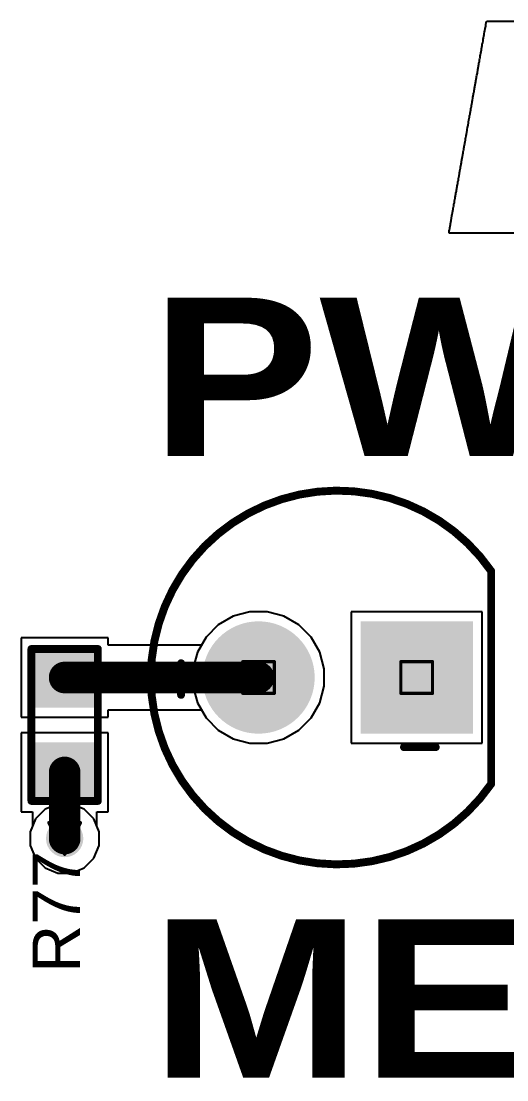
# Model space of a CAD drawing. Header units: inches. Extents: x 0 to 5359, y 0 to 5098.
# Drawn here: x 13.02 to 20.82, y 12.94 to 29.94 of the extents above; entities that cross this region are included whole.
import ezdxf

# ---------------------------------------------------------------- set-up
doc = ezdxf.new("R2010")
doc.units = ezdxf.units.IN
for name, color, linetype in [('Bottom Layer', 5, 'Continuous'), ('Bottom Solder', 6, 'Continuous'), ('Drill Drawing', 1, 'Continuous'), ('Layer 1', 16, 'Continuous'), ('Layer 2', 76, 'Continuous'), ('Multi-Layer', 9, 'Continuous'), ('Pad Holes', 156, 'Continuous'), ('Top Layer', 1, 'Continuous'), ('Top Overlay', 2, 'Continuous'), ('Top Paste', 8, 'Continuous'), ('Top Solder', 216, 'Continuous'), ('Via Holes', 16, 'Continuous')]:
    doc.layers.add(name, color=color, linetype=linetype)
doc.styles.add('Arial', font='', dxfattribs={"height": 0.2})
doc.styles.add('Arial Black_Bold', font='', dxfattribs={"height": 0.2})
doc.styles.get('Arial').set_extended_font_data('Arial')
doc.styles.get('Arial Black_Bold').set_extended_font_data('Arial Black', bold=True)

# ---------------------------------------------------------------- blocks, each defined once
blk = doc.blocks.new('R___0603_98')
at = {"layer": 'Top Layer'}
for points in [[(-0.381, 0.4445), (-0.381, -0.4445), (-1.143, -0.4445), (-1.143, 0.4445)], [(1.143, 0.4445), (1.143, -0.4445), (0.381, -0.4445), (0.381, 0.4445)]]:
    blk.add_hatch(color=1, dxfattribs=at).paths.add_polyline_path(points)
at = {"layer": 'Top Paste'}
for points in [[(-0.381, 0.4445), (-0.381, -0.4445), (-1.143, -0.4445), (-1.143, 0.4445)], [(1.143, 0.4445), (1.143, -0.4445), (0.381, -0.4445), (0.381, 0.4445)]]:
    blk.add_hatch(color=8, dxfattribs=at).paths.add_polyline_path(points)
at = {"layer": 'Top Solder'}
for points in [[(-0.2794, 0.5461), (-0.2794, -0.5461), (-1.2446, -0.5461), (-1.2446, 0.5461)], [(1.2446, 0.5461), (1.2446, -0.5461), (0.2794, -0.5461), (0.2794, 0.5461)]]:
    blk.add_hatch(color=216, dxfattribs=at).paths.add_polyline_path(points)
at = {"layer": 'Top Overlay'}
for points in [[(1.2192, 0.5334, 0.127, 0.127, 0), (-1.2192, 0.5334, 0.127, 0.127, 0)], [(-1.2192, -0.5334, 0.127, 0.127, 0), (-1.2192, 0.5334, 0.127, 0.127, 0)], [(1.2192, -0.5334, 0.127, 0.127, 0), (1.2192, 0.5334, 0.127, 0.127, 0)], [(1.2192, -0.5334, 0.127, 0.127, 0), (-1.2192, -0.5334, 0.127, 0.127, 0)]]:
    blk.add_lwpolyline(points, format="xyseb", dxfattribs=at)
for points in [[(-1.25095, 0.5334, 0.0635, 0.0635, 1), (-1.18745, 0.5334, 0.0635, 0.0635, 1)], [(-1.25095, 0.5334, 0.0635, 0.0635, 1), (-1.18745, 0.5334, 0.0635, 0.0635, 1)], [(1.18745, 0.5334, 0.0635, 0.0635, 1), (1.25095, 0.5334, 0.0635, 0.0635, 1)], [(1.18745, 0.5334, 0.0635, 0.0635, 1), (1.25095, 0.5334, 0.0635, 0.0635, 1)], [(-1.25095, -0.5334, 0.0635, 0.0635, 1), (-1.18745, -0.5334, 0.0635, 0.0635, 1)], [(-1.25095, -0.5334, 0.0635, 0.0635, 1), (-1.18745, -0.5334, 0.0635, 0.0635, 1)], [(1.18745, -0.5334, 0.0635, 0.0635, 1), (1.25095, -0.5334, 0.0635, 0.0635, 1)], [(1.18745, -0.5334, 0.0635, 0.0635, 1), (1.25095, -0.5334, 0.0635, 0.0635, 1)]]:
    blk.add_lwpolyline(points, format="xyseb", close=True, dxfattribs=at)
blk = doc.blocks.new('TH_LED_5____191')
at = {"layer": 'Bottom Layer'}
blk.add_hatch(color=5, dxfattribs=at).paths.add_polyline_path([(-2.07, 0.8), (-0.47, 0.8), (-0.47, -0.8), (-2.07, -0.8)])
h = blk.add_hatch(color=5, dxfattribs=at)
edge = h.paths.add_edge_path()
edge.add_arc((1.27, 0), 0.8, 0, 360)
at = {"layer": 'Bottom Solder'}
blk.add_hatch(color=6, dxfattribs=at).paths.add_polyline_path([(-2.172, 0.902), (-0.368, 0.902), (-0.368, -0.902), (-2.172, -0.902)])
h = blk.add_hatch(color=6, dxfattribs=at)
edge = h.paths.add_edge_path()
edge.add_arc((1.27, 0), 0.902, 0, 360)
at = {"layer": 'Layer 1'}
blk.add_hatch(color=16, dxfattribs=at).paths.add_polyline_path([(-2.07, 0.8), (-0.47, 0.8), (-0.47, -0.8), (-2.07, -0.8)])
h = blk.add_hatch(color=16, dxfattribs=at)
edge = h.paths.add_edge_path()
edge.add_arc((1.27, 0), 0.8, 0, 360)
at = {"layer": 'Layer 2'}
blk.add_hatch(color=76, dxfattribs=at).paths.add_polyline_path([(-2.07, 0.8), (-0.47, 0.8), (-0.47, -0.8), (-2.07, -0.8)])
h = blk.add_hatch(color=76, dxfattribs=at)
edge = h.paths.add_edge_path()
edge.add_arc((1.27, 0), 0.8, 0, 360)
at = {"layer": 'Multi-Layer'}
blk.add_hatch(color=9, dxfattribs=at).paths.add_polyline_path([(-2.07, 0.8), (-0.47, 0.8), (-0.47, -0.8), (-2.07, -0.8)])
h = blk.add_hatch(color=9, dxfattribs=at)
edge = h.paths.add_edge_path()
edge.add_arc((1.27, 0), 0.8, 0, 360)
at = {"layer": 'Pad Holes'}
h = blk.add_hatch(color=7, dxfattribs=at)
edge = h.paths.add_edge_path()
edge.add_arc((-1.27, 0), 0.45, 0, 360)
h = blk.add_hatch(color=7, dxfattribs=at)
edge = h.paths.add_edge_path()
edge.add_arc((1.27, 0), 0.45, 0, 360)
at = {"layer": 'Top Layer'}
blk.add_hatch(color=1, dxfattribs=at).paths.add_polyline_path([(-2.07, 0.8), (-0.47, 0.8), (-0.47, -0.8), (-2.07, -0.8)])
h = blk.add_hatch(color=1, dxfattribs=at)
edge = h.paths.add_edge_path()
edge.add_arc((1.27, 0), 0.8, 0, 360)
at = {"layer": 'Top Solder'}
blk.add_hatch(color=216, dxfattribs=at).paths.add_polyline_path([(-2.172, 0.902), (-0.368, 0.902), (-0.368, -0.902), (-2.172, -0.902)])
h = blk.add_hatch(color=216, dxfattribs=at)
edge = h.paths.add_edge_path()
edge.add_arc((1.27, 0), 0.902, 0, 360)
at = {"layer": 'Top Overlay'}
for points in [[(-2.466, 1.709, 0.127, 0.127, -0.73505), (3, 0, 0.127, 0.127, 0)], [(-2.466, 1.709, 0.127, 0.127, 0), (-2.466, -1.709, 0.127, 0.127, 0)], [(-1.067, 1.118, 0.127, 0.127, 0), (-1.575, 1.118, 0.127, 0.127, 0)], [(2.515, 0.279, 0.127, 0.127, 0), (2.515, -0.229, 0.127, 0.127, 0)], [(3, 0, 0.127, 0.127, -0.73505), (-2.466, -1.709, 0.127, 0.127, 0)], [(2.769, 0.025, 0.127, 0.127, 0), (2.261, 0.025, 0.127, 0.127, 0)]]:
    blk.add_lwpolyline(points, format="xyseb", dxfattribs=at)
for points in [[(-2.497, 1.709, 0.0635, 0.0635, 1), (-2.434, 1.709, 0.0635, 0.0635, 1)], [(-2.497, 1.709, 0.0635, 0.0635, 1), (-2.434, 1.709, 0.0635, 0.0635, 1)], [(-1.607, 1.118, 0.0635, 0.0635, 1), (-1.543, 1.118, 0.0635, 0.0635, 1)], [(-1.099, 1.118, 0.0635, 0.0635, 1), (-1.035, 1.118, 0.0635, 0.0635, 1)], [(2.483, 0.279, 0.0635, 0.0635, 1), (2.546, 0.279, 0.0635, 0.0635, 1)], [(2.229, 0.025, 0.0635, 0.0635, 1), (2.292, 0.025, 0.0635, 0.0635, 1)], [(2.737, 0.025, 0.0635, 0.0635, 1), (2.8, 0.025, 0.0635, 0.0635, 1)], [(2.968, 0, 0.0635, 0.0635, 1), (3.032, 0, 0.0635, 0.0635, 1)], [(2.968, 0, 0.0635, 0.0635, 1), (3.032, 0, 0.0635, 0.0635, 1)], [(2.483, -0.229, 0.0635, 0.0635, 1), (2.546, -0.229, 0.0635, 0.0635, 1)], [(-2.497, -1.709, 0.0635, 0.0635, 1), (-2.434, -1.709, 0.0635, 0.0635, 1)], [(-2.497, -1.709, 0.0635, 0.0635, 1), (-2.434, -1.709, 0.0635, 0.0635, 1)]]:
    blk.add_lwpolyline(points, format="xyseb", close=True, dxfattribs=at)

msp = doc.modelspace()

# ---------------------------------------------------------------- hatches: boundary and pattern name
at = {"layer": 'Bottom Layer'}
h = msp.add_hatch(color=5, dxfattribs=at)
edge = h.paths.add_edge_path()
edge.add_arc((13.716, 16.815), 0.3, 0, 360)
at = {"layer": 'Layer 1'}
h = msp.add_hatch(color=16, dxfattribs=at)
edge = h.paths.add_edge_path()
edge.add_arc((13.716, 16.815), 0.3, 0, 360)
at = {"layer": 'Layer 2'}
h = msp.add_hatch(color=76, dxfattribs=at)
edge = h.paths.add_edge_path()
edge.add_arc((13.716, 16.815), 0.3, 0, 360)
at = {"layer": 'Top Layer'}
h = msp.add_hatch(color=1, dxfattribs=at)
edge = h.paths.add_edge_path()
edge.add_arc((13.716, 16.815), 0.3, 0, 360)
at = {"layer": 'Via Holes'}
h = msp.add_hatch(color=7, dxfattribs=at)
edge = h.paths.add_edge_path()
edge.add_arc((13.716, 16.815), 0.15, 0, 360)

# ---------------------------------------------------------------- linework, layer by layer
at = {"layer": 'Bottom Layer'}
for p, q in [((16.691, 20.454), (16.423, 20.382)), ((16.969, 20.454), (16.691, 20.454)), ((17.237, 20.382), (16.969, 20.454)), ((16.183, 20.243), (15.987, 20.047)), ((16.423, 20.382), (16.183, 20.243)), ((17.477, 20.243), (17.237, 20.382)), ((17.673, 20.047), (17.477, 20.243)), ((15.987, 20.047), (15.848, 19.807)), ((17.812, 19.807), (17.673, 20.047)), ((15.848, 19.807), (15.776, 19.539)), ((17.884, 19.539), (17.812, 19.807)), ((15.776, 19.539), (15.776, 19.261)), ((17.884, 19.261), (17.884, 19.539)), ((15.776, 19.261), (15.848, 18.993)), ((17.812, 18.993), (17.884, 19.261)), ((15.848, 18.993), (15.987, 18.753)), ((17.673, 18.753), (17.812, 18.993)), ((15.987, 18.753), (16.183, 18.557)), ((17.477, 18.557), (17.673, 18.753)), ((16.183, 18.557), (16.423, 18.418)), ((17.237, 18.418), (17.477, 18.557)), ((16.423, 18.418), (16.691, 18.346)), ((16.969, 18.346), (17.237, 18.418)), ((16.691, 18.346), (16.969, 18.346)), ((13.606, 17.369), (13.402, 17.284)), ((13.826, 17.369), (13.606, 17.369)), ((14.03, 17.284), (13.826, 17.369)), ((13.402, 17.284), (13.246, 17.129)), ((14.186, 17.129), (14.03, 17.284)), ((13.246, 17.129), (13.162, 16.925)), ((14.27, 16.925), (14.186, 17.129)), ((13.162, 16.925), (13.162, 16.705)), ((14.27, 16.705), (14.27, 16.925)), ((13.162, 16.705), (13.246, 16.501)), ((14.186, 16.501), (14.27, 16.705)), ((13.246, 16.501), (13.402, 16.345)), ((14.03, 16.345), (14.186, 16.501)), ((13.402, 16.345), (13.606, 16.261)), ((13.826, 16.261), (14.03, 16.345)), ((13.606, 16.261), (13.826, 16.261))]:
    msp.add_line(p, q, dxfattribs=at)
at = {"layer": 'Drill Drawing'}
for points in [[(16.576, 19.654, 0.0508, 0.0508, 0), (17.084, 19.654, 0.0508, 0.0508, 0)], [(16.576, 19.146, 0.0508, 0.0508, 0), (16.576, 19.654, 0.0508, 0.0508, 0)], [(17.084, 19.146, 0.0508, 0.0508, 0), (17.084, 19.654, 0.0508, 0.0508, 0)], [(19.116, 19.654, 0.0508, 0.0508, 0), (19.624, 19.654, 0.0508, 0.0508, 0)], [(19.116, 19.146, 0.0508, 0.0508, 0), (19.116, 19.654, 0.0508, 0.0508, 0)], [(19.624, 19.146, 0.0508, 0.0508, 0), (19.624, 19.654, 0.0508, 0.0508, 0)], [(16.576, 19.146, 0.0508, 0.0508, 0), (17.084, 19.146, 0.0508, 0.0508, 0)], [(19.116, 19.146, 0.0508, 0.0508, 0), (19.624, 19.146, 0.0508, 0.0508, 0)], [(13.462, 17.069, 0.0508, 0.0508, 0), (13.97, 17.069, 0.0508, 0.0508, 0)], [(13.462, 17.069, 0.0508, 0.0508, 0), (13.716, 16.561, 0.0508, 0.0508, 0)], [(13.716, 16.561, 0.0508, 0.0508, 0), (13.97, 17.069, 0.0508, 0.0508, 0)]]:
    msp.add_lwpolyline(points, format="xyseb", dxfattribs=at)
for points in [[(16.563, 19.654, 0.0254, 0.0254, 1), (16.589, 19.654, 0.0254, 0.0254, 1)], [(16.563, 19.654, 0.0254, 0.0254, 1), (16.589, 19.654, 0.0254, 0.0254, 1)], [(17.071, 19.654, 0.0254, 0.0254, 1), (17.097, 19.654, 0.0254, 0.0254, 1)], [(17.071, 19.654, 0.0254, 0.0254, 1), (17.097, 19.654, 0.0254, 0.0254, 1)], [(19.103, 19.654, 0.0254, 0.0254, 1), (19.129, 19.654, 0.0254, 0.0254, 1)], [(19.103, 19.654, 0.0254, 0.0254, 1), (19.129, 19.654, 0.0254, 0.0254, 1)], [(19.611, 19.654, 0.0254, 0.0254, 1), (19.637, 19.654, 0.0254, 0.0254, 1)], [(19.611, 19.654, 0.0254, 0.0254, 1), (19.637, 19.654, 0.0254, 0.0254, 1)], [(16.563, 19.146, 0.0254, 0.0254, 1), (16.589, 19.146, 0.0254, 0.0254, 1)], [(16.563, 19.146, 0.0254, 0.0254, 1), (16.589, 19.146, 0.0254, 0.0254, 1)], [(17.071, 19.146, 0.0254, 0.0254, 1), (17.097, 19.146, 0.0254, 0.0254, 1)], [(17.071, 19.146, 0.0254, 0.0254, 1), (17.097, 19.146, 0.0254, 0.0254, 1)], [(19.103, 19.146, 0.0254, 0.0254, 1), (19.129, 19.146, 0.0254, 0.0254, 1)], [(19.103, 19.146, 0.0254, 0.0254, 1), (19.129, 19.146, 0.0254, 0.0254, 1)], [(19.611, 19.146, 0.0254, 0.0254, 1), (19.637, 19.146, 0.0254, 0.0254, 1)], [(19.611, 19.146, 0.0254, 0.0254, 1), (19.637, 19.146, 0.0254, 0.0254, 1)], [(13.449, 17.069, 0.0254, 0.0254, 1), (13.475, 17.069, 0.0254, 0.0254, 1)], [(13.449, 17.069, 0.0254, 0.0254, 1), (13.475, 17.069, 0.0254, 0.0254, 1)], [(13.957, 17.069, 0.0254, 0.0254, 1), (13.983, 17.069, 0.0254, 0.0254, 1)], [(13.957, 17.069, 0.0254, 0.0254, 1), (13.983, 17.069, 0.0254, 0.0254, 1)], [(13.703, 16.561, 0.0254, 0.0254, 1), (13.729, 16.561, 0.0254, 0.0254, 1)], [(13.703, 16.561, 0.0254, 0.0254, 1), (13.729, 16.561, 0.0254, 0.0254, 1)]]:
    msp.add_lwpolyline(points, format="xyseb", close=True, dxfattribs=at)
at = {"layer": 'Layer 1'}
for p, q in [((16.691, 20.454), (16.423, 20.382)), ((16.969, 20.454), (16.691, 20.454)), ((17.237, 20.382), (16.969, 20.454)), ((16.183, 20.243), (15.987, 20.047)), ((16.423, 20.382), (16.183, 20.243)), ((17.477, 20.243), (17.237, 20.382)), ((17.673, 20.047), (17.477, 20.243)), ((15.987, 20.047), (15.848, 19.807)), ((17.812, 19.807), (17.673, 20.047)), ((15.848, 19.807), (15.776, 19.539)), ((17.884, 19.539), (17.812, 19.807)), ((15.776, 19.539), (15.776, 19.261)), ((17.884, 19.261), (17.884, 19.539)), ((15.776, 19.261), (15.848, 18.993)), ((17.812, 18.993), (17.884, 19.261)), ((15.848, 18.993), (15.987, 18.753)), ((17.673, 18.753), (17.812, 18.993)), ((15.987, 18.753), (16.183, 18.557)), ((17.477, 18.557), (17.673, 18.753)), ((16.183, 18.557), (16.423, 18.418)), ((17.237, 18.418), (17.477, 18.557)), ((16.423, 18.418), (16.691, 18.346)), ((16.969, 18.346), (17.237, 18.418)), ((16.691, 18.346), (16.969, 18.346)), ((13.606, 17.369), (13.402, 17.284)), ((13.826, 17.369), (13.606, 17.369)), ((14.03, 17.284), (13.826, 17.369)), ((13.402, 17.284), (13.246, 17.129)), ((14.186, 17.129), (14.03, 17.284)), ((13.246, 17.129), (13.162, 16.925)), ((14.27, 16.925), (14.186, 17.129)), ((13.162, 16.925), (13.162, 16.705)), ((14.27, 16.705), (14.27, 16.925)), ((13.162, 16.705), (13.246, 16.501)), ((14.186, 16.501), (14.27, 16.705)), ((13.246, 16.501), (13.402, 16.345)), ((14.03, 16.345), (14.186, 16.501)), ((13.402, 16.345), (13.606, 16.261)), ((13.826, 16.261), (14.03, 16.345)), ((13.606, 16.261), (13.826, 16.261))]:
    msp.add_line(p, q, dxfattribs=at)
at = {"layer": 'Layer 2'}
for p, q in [((16.691, 20.454), (16.423, 20.382)), ((16.969, 20.454), (16.691, 20.454)), ((17.237, 20.382), (16.969, 20.454)), ((20.424, 20.454), (18.316, 20.454)), ((18.316, 20.454), (18.316, 18.346)), ((20.424, 18.346), (20.424, 20.454)), ((16.183, 20.243), (15.987, 20.047)), ((16.423, 20.382), (16.183, 20.243)), ((17.477, 20.243), (17.237, 20.382)), ((17.673, 20.047), (17.477, 20.243)), ((15.987, 20.047), (15.848, 19.807)), ((17.812, 19.807), (17.673, 20.047)), ((15.848, 19.807), (15.776, 19.539)), ((17.884, 19.539), (17.812, 19.807)), ((15.776, 19.539), (15.776, 19.261)), ((17.884, 19.261), (17.884, 19.539)), ((15.776, 19.261), (15.848, 18.993)), ((17.812, 18.993), (17.884, 19.261)), ((15.848, 18.993), (15.987, 18.753)), ((17.673, 18.753), (17.812, 18.993)), ((15.987, 18.753), (16.183, 18.557)), ((17.477, 18.557), (17.673, 18.753)), ((16.183, 18.557), (16.423, 18.418)), ((17.237, 18.418), (17.477, 18.557)), ((16.423, 18.418), (16.691, 18.346)), ((16.969, 18.346), (17.237, 18.418)), ((16.691, 18.346), (16.969, 18.346)), ((18.316, 18.346), (20.424, 18.346))]:
    msp.add_line(p, q, dxfattribs=at)
at = {"layer": 'Top Layer'}
for p, q in [((16.691, 20.454), (16.423, 20.382)), ((16.969, 20.454), (16.691, 20.454)), ((17.237, 20.382), (16.969, 20.454)), ((16.183, 20.243), (15.987, 20.047)), ((16.423, 20.382), (16.183, 20.243)), ((17.477, 20.243), (17.237, 20.382)), ((17.673, 20.047), (17.477, 20.243)), ((14.415, 20.035), (13.018, 20.035)), ((13.018, 20.035), (13.018, 18.765)), ((14.415, 19.918), (14.415, 20.035)), ((15.912, 19.918), (14.415, 19.918)), ((15.987, 20.047), (15.912, 19.918)), ((17.812, 19.807), (17.673, 20.047)), ((17.884, 19.539), (17.812, 19.807)), ((17.884, 19.261), (17.884, 19.539)), ((17.812, 18.993), (17.884, 19.261)), ((14.415, 18.765), (14.415, 18.882)), ((14.415, 18.882), (15.912, 18.882)), ((15.912, 18.882), (15.987, 18.753)), ((17.673, 18.753), (17.812, 18.993)), ((13.018, 18.765), (14.415, 18.765)), ((15.987, 18.753), (16.183, 18.557)), ((17.477, 18.557), (17.673, 18.753)), ((16.183, 18.557), (16.423, 18.418)), ((17.237, 18.418), (17.477, 18.557)), ((14.415, 18.511), (13.018, 18.511)), ((13.018, 18.511), (13.018, 17.241)), ((14.415, 17.241), (14.415, 18.511)), ((16.423, 18.418), (16.691, 18.346)), ((16.969, 18.346), (17.237, 18.418)), ((16.691, 18.346), (16.969, 18.346)), ((13.018, 17.241), (13.198, 17.241)), ((13.198, 17.241), (13.198, 17.012)), ((14.234, 17.012), (14.234, 17.241)), ((14.234, 17.241), (14.415, 17.241)), ((13.198, 17.012), (13.162, 16.925)), ((14.27, 16.925), (14.234, 17.012)), ((13.162, 16.925), (13.162, 16.705)), ((14.27, 16.705), (14.27, 16.925)), ((13.162, 16.705), (13.246, 16.501)), ((14.186, 16.501), (14.27, 16.705)), ((13.246, 16.501), (13.402, 16.345)), ((14.03, 16.345), (14.186, 16.501)), ((13.402, 16.345), (13.606, 16.261)), ((13.826, 16.261), (14.03, 16.345)), ((13.606, 16.261), (13.826, 16.261))]:
    msp.add_line(p, q, dxfattribs=at)
for points in [[(13.716, 19.4, 0.508, 0.508, 0), (16.83, 19.4, 0.508, 0.508, 0)], [(13.716, 16.815, 0.508, 0.508, 0), (13.716, 17.876, 0.508, 0.508, 0)]]:
    msp.add_lwpolyline(points, format="xyseb", dxfattribs=at)
for points in [[(13.589, 19.4, 0.254, 0.254, 1), (13.843, 19.4, 0.254, 0.254, 1)], [(16.703, 19.4, 0.254, 0.254, 1), (16.957, 19.4, 0.254, 0.254, 1)], [(13.589, 17.876, 0.254, 0.254, 1), (13.843, 17.876, 0.254, 0.254, 1)], [(13.589, 16.815, 0.254, 0.254, 1), (13.843, 16.815, 0.254, 0.254, 1)]]:
    msp.add_lwpolyline(points, format="xyseb", close=True, dxfattribs=at)
at = {"layer": 'Top Overlay'}
for p, q in [((20.485, 29.9), (20.487, 29.913)), ((20.487, 29.913), (20.489, 29.925)), ((20.489, 29.925), (20.492, 29.933)), ((20.492, 29.933), (20.496, 29.936)), ((20.496, 29.936), (23.365, 29.934)), ((20.455, 29.734), (20.458, 29.765)), ((20.458, 29.765), (20.465, 29.781)), ((20.465, 29.781), (20.469, 29.818)), ((20.469, 29.818), (20.474, 29.837)), ((20.474, 29.837), (20.478, 29.859)), ((20.478, 29.859), (20.48, 29.877)), ((20.48, 29.877), (20.482, 29.891)), ((20.482, 29.891), (20.485, 29.9)), ((20.424, 29.565), (20.427, 29.579)), ((20.427, 29.579), (20.431, 29.59)), ((20.431, 29.59), (20.435, 29.623)), ((20.435, 29.623), (20.437, 29.634)), ((20.437, 29.634), (20.44, 29.647)), ((20.44, 29.647), (20.443, 29.663)), ((20.443, 29.663), (20.445, 29.672)), ((20.445, 29.672), (20.448, 29.698)), ((20.448, 29.698), (20.453, 29.721)), ((20.453, 29.721), (20.455, 29.734)), ((20.394, 29.394), (20.396, 29.405)), ((20.396, 29.405), (20.398, 29.414)), ((20.398, 29.414), (20.401, 29.426)), ((20.401, 29.426), (20.403, 29.444)), ((20.403, 29.444), (20.405, 29.453)), ((20.405, 29.453), (20.409, 29.465)), ((20.409, 29.465), (20.411, 29.481)), ((20.411, 29.481), (20.413, 29.49)), ((20.413, 29.49), (20.415, 29.518)), ((20.415, 29.518), (20.418, 29.524)), ((20.418, 29.524), (20.42, 29.533)), ((20.42, 29.533), (20.424, 29.565)), ((20.364, 29.224), (20.367, 29.233)), ((20.367, 29.233), (20.37, 29.264)), ((20.37, 29.264), (20.372, 29.273)), ((20.372, 29.273), (20.377, 29.284)), ((20.377, 29.284), (20.379, 29.307)), ((20.379, 29.307), (20.381, 29.316)), ((20.381, 29.316), (20.385, 29.337)), ((20.385, 29.337), (20.387, 29.346)), ((20.387, 29.346), (20.389, 29.36)), ((20.389, 29.36), (20.392, 29.38)), ((20.392, 29.38), (20.394, 29.394)), ((20.333, 29.042), (20.337, 29.07)), ((20.337, 29.07), (20.339, 29.088)), ((20.339, 29.088), (20.345, 29.1)), ((20.345, 29.1), (20.347, 29.13)), ((20.347, 29.13), (20.35, 29.136)), ((20.35, 29.136), (20.352, 29.155)), ((20.352, 29.155), (20.354, 29.161)), ((20.354, 29.161), (20.356, 29.177)), ((20.356, 29.177), (20.359, 29.186)), ((20.359, 29.186), (20.362, 29.212)), ((20.362, 29.212), (20.364, 29.224)), ((20.303, 28.877), (20.305, 28.895)), ((20.305, 28.895), (20.308, 28.904)), ((20.308, 28.904), (20.311, 28.914)), ((20.311, 28.914), (20.313, 28.939)), ((20.313, 28.939), (20.316, 28.946)), ((20.316, 28.946), (20.318, 28.962)), ((20.318, 28.962), (20.322, 28.98)), ((20.322, 28.98), (20.33, 29.033)), ((20.33, 29.033), (20.333, 29.042)), ((20.274, 28.716), (20.279, 28.73)), ((20.277, 28.737), (20.279, 28.744)), ((20.279, 28.73), (20.277, 28.737)), ((20.279, 28.744), (20.282, 28.753)), ((20.282, 28.753), (20.284, 28.776)), ((20.284, 28.776), (20.288, 28.787)), ((20.288, 28.787), (20.292, 28.806)), ((20.292, 28.806), (20.294, 28.827)), ((20.294, 28.827), (20.296, 28.84)), ((20.296, 28.84), (20.301, 28.863)), ((20.301, 28.863), (20.303, 28.877)), ((20.244, 28.546), (20.249, 28.568)), ((20.249, 28.568), (20.251, 28.586)), ((20.251, 28.586), (20.254, 28.599)), ((20.254, 28.599), (20.257, 28.608)), ((20.257, 28.608), (20.26, 28.63)), ((20.26, 28.63), (20.262, 28.648)), ((20.262, 28.648), (20.264, 28.661)), ((20.264, 28.661), (20.267, 28.67)), ((20.267, 28.67), (20.271, 28.698)), ((20.271, 28.698), (20.274, 28.716)), ((20.215, 28.375), (20.217, 28.394)), ((20.217, 28.394), (20.22, 28.415)), ((20.22, 28.415), (20.225, 28.427)), ((20.225, 28.427), (20.227, 28.449)), ((20.227, 28.449), (20.229, 28.465)), ((20.229, 28.465), (20.232, 28.474)), ((20.232, 28.474), (20.235, 28.489)), ((20.235, 28.489), (20.237, 28.502)), ((20.237, 28.502), (20.24, 28.523)), ((20.24, 28.523), (20.242, 28.537)), ((20.242, 28.537), (20.244, 28.546)), ((20.183, 28.199), (20.187, 28.228)), ((20.187, 28.228), (20.193, 28.243)), ((20.193, 28.243), (20.195, 28.272)), ((20.195, 28.272), (20.198, 28.279)), ((20.198, 28.279), (20.201, 28.298)), ((20.201, 28.298), (20.203, 28.31)), ((20.203, 28.31), (20.21, 28.355)), ((20.21, 28.355), (20.212, 28.364)), ((20.212, 28.364), (20.215, 28.375)), ((20.153, 28.033), (20.156, 28.051)), ((20.156, 28.051), (20.161, 28.066)), ((20.161, 28.066), (20.164, 28.093)), ((20.164, 28.093), (20.166, 28.1)), ((20.166, 28.1), (20.169, 28.117)), ((20.169, 28.117), (20.171, 28.13)), ((20.171, 28.13), (20.174, 28.151)), ((20.174, 28.151), (20.181, 28.185)), ((20.181, 28.185), (20.183, 28.199)), ((20.122, 27.861), (20.126, 27.872)), ((20.126, 27.872), (20.128, 27.892)), ((20.128, 27.892), (20.14, 27.949)), ((20.14, 27.949), (20.142, 27.969)), ((20.142, 27.969), (20.144, 27.983)), ((20.144, 27.983), (20.147, 27.992)), ((20.147, 27.992), (20.153, 28.033)), ((20.094, 27.697), (20.097, 27.715)), ((20.097, 27.715), (20.099, 27.729)), ((20.099, 27.729), (20.102, 27.741)), ((20.102, 27.741), (20.105, 27.751)), ((20.105, 27.751), (20.113, 27.802)), ((20.113, 27.802), (20.115, 27.813)), ((20.115, 27.813), (20.119, 27.84)), ((20.119, 27.84), (20.122, 27.861)), ((20.063, 27.518), (20.065, 27.536)), ((20.065, 27.536), (20.069, 27.554)), ((20.069, 27.554), (20.074, 27.577)), ((20.074, 27.577), (20.076, 27.597)), ((20.076, 27.597), (20.078, 27.611)), ((20.078, 27.611), (20.081, 27.62)), ((20.081, 27.62), (20.083, 27.631)), ((20.083, 27.631), (20.085, 27.645)), ((20.085, 27.645), (20.088, 27.663)), ((20.088, 27.663), (20.092, 27.688)), ((20.092, 27.688), (20.094, 27.697)), ((20.033, 27.359), (20.035, 27.368)), ((20.035, 27.368), (20.039, 27.379)), ((20.039, 27.379), (20.041, 27.388)), ((20.041, 27.388), (20.043, 27.415)), ((20.043, 27.415), (20.046, 27.422)), ((20.046, 27.422), (20.048, 27.438)), ((20.048, 27.438), (20.05, 27.444)), ((20.05, 27.444), (20.052, 27.467)), ((20.052, 27.467), (20.055, 27.476)), ((20.055, 27.476), (20.058, 27.498)), ((20.058, 27.498), (20.06, 27.507)), ((20.06, 27.507), (20.063, 27.518)), ((20.004, 27.191), (20.007, 27.202)), ((20.007, 27.202), (20.01, 27.223)), ((20.01, 27.223), (20.015, 27.25)), ((20.015, 27.25), (20.017, 27.259)), ((20.017, 27.259), (20.02, 27.273)), ((20.02, 27.273), (20.022, 27.293)), ((20.022, 27.293), (20.024, 27.307)), ((20.024, 27.307), (20.026, 27.316)), ((20.026, 27.316), (20.029, 27.327)), ((20.029, 27.327), (20.031, 27.341)), ((20.031, 27.341), (20.033, 27.359)), ((19.975, 27.02), (19.979, 27.053)), ((19.979, 27.053), (19.984, 27.072)), ((19.984, 27.072), (19.988, 27.094)), ((19.988, 27.094), (19.99, 27.112)), ((19.99, 27.112), (19.992, 27.126)), ((19.992, 27.126), (19.995, 27.135)), ((19.995, 27.135), (19.999, 27.162)), ((19.999, 27.162), (20.001, 27.173)), ((20.001, 27.173), (20.004, 27.191)), ((19.942, 26.84), (19.945, 26.858)), ((19.945, 26.858), (19.947, 26.869)), ((19.947, 26.869), (19.95, 26.882)), ((19.95, 26.882), (19.953, 26.898)), ((19.953, 26.898), (19.955, 26.907)), ((19.955, 26.907), (19.958, 26.933)), ((19.958, 26.933), (19.963, 26.955)), ((19.963, 26.955), (19.965, 26.969)), ((19.965, 26.969), (19.968, 27)), ((19.968, 27), (19.973, 27.011)), ((19.973, 27.011), (19.975, 27.02)), ((19.913, 26.679), (19.915, 26.688)), ((19.915, 26.688), (19.919, 26.7)), ((19.919, 26.7), (19.921, 26.716)), ((19.921, 26.716), (19.923, 26.725)), ((19.923, 26.725), (19.925, 26.752)), ((19.925, 26.752), (19.928, 26.759)), ((19.928, 26.759), (19.93, 26.768)), ((19.93, 26.768), (19.937, 26.816)), ((19.937, 26.816), (19.94, 26.831)), ((19.94, 26.831), (19.942, 26.84)), ((19.889, 26.544), (19.891, 26.553)), ((19.892, 26.534), (19.889, 26.544)), ((19.891, 26.553), (19.894, 26.569)), ((22.751, 26.531), (19.892, 26.534)), ((19.894, 26.569), (19.898, 26.587)), ((19.898, 26.587), (19.9, 26.61)), ((19.9, 26.61), (19.903, 26.625)), ((19.903, 26.625), (19.905, 26.635)), ((19.905, 26.635), (19.908, 26.649)), ((19.908, 26.649), (19.911, 26.661)), ((19.911, 26.661), (19.913, 26.679))]:
    msp.add_line(p, q, dxfattribs=at)

# ---------------------------------------------------------------- block references
for name, p, rotation in [('TH_LED_5____191', (18.1, 19.4), 180), ('R___0603_98', (13.716, 18.638), 270)]:
    msp.add_blockref(name, p, dxfattribs=dict(rotation=rotation))

# ---------------------------------------------------------------- texts
for s, height, rotation, style, p in [('PWR', 2.54, 360, 'Arial Black_Bold', (15.1, 22.957)), ('R77', 0.762, 90, 'Arial', (13.963, 14.661)), ('MES', 2.54, 360, 'Arial Black_Bold', (15.1, 12.977))]:
    msp.add_text(s, height=height, rotation=rotation, dxfattribs=dict(at, style=style)).set_placement(p)

doc.saveas('drawing.dxf')
